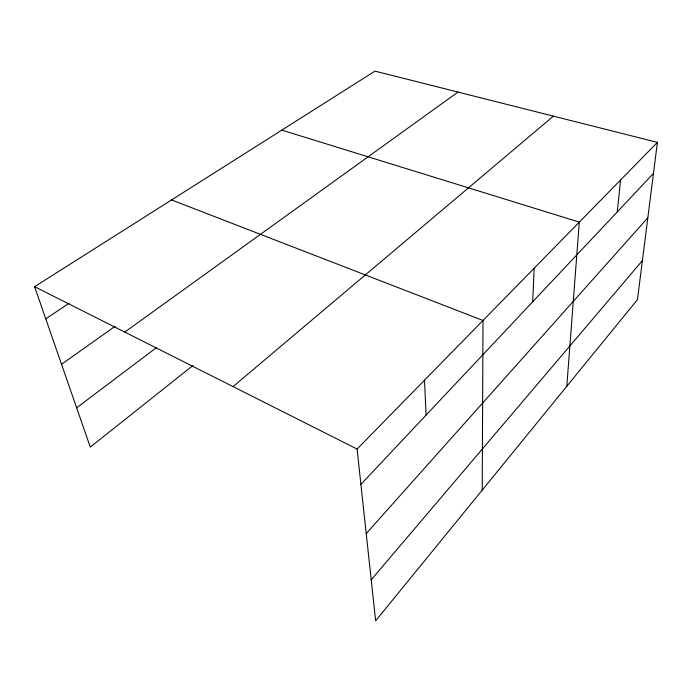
<?xml version="1.0" encoding="UTF-8"?>
<svg xmlns="http://www.w3.org/2000/svg" width="692" height="692" viewBox="0 0 692 692"><rect width="100%" height="100%" fill="white"/><g stroke="black" fill="none" stroke-linecap="round" stroke-linejoin="round"><path stroke-width="1.04" d="M482.22 490.1L482.999 320.474L171.573 199.945M532.684 301.816L534.155 268.228M566.809 386.3L579.299 222.123L281.826 130.122M617.273 211.908L620.577 179.972M657.4 142.379L637.453 299.61L375.644 620.871L357.089 449.047L657.4 142.379L374.978 71.129L34.6 286.678L90.28 447.11L192.981 365.497M371.206 579.818L642.41 260.59M366.215 533.601L647.833 217.781M360.904 484.383L653.456 173.441M233.066 386.603L553.41 116.144M76.639 407.804L156.608 347.522M124.785 332.082L457.983 92.062M61.536 364.295L115.131 326.269M45.75 318.813L69.105 303.304M34.6 286.678L357.089 449.047M424.533 380.168L426.09 415.096"/></g></svg>
